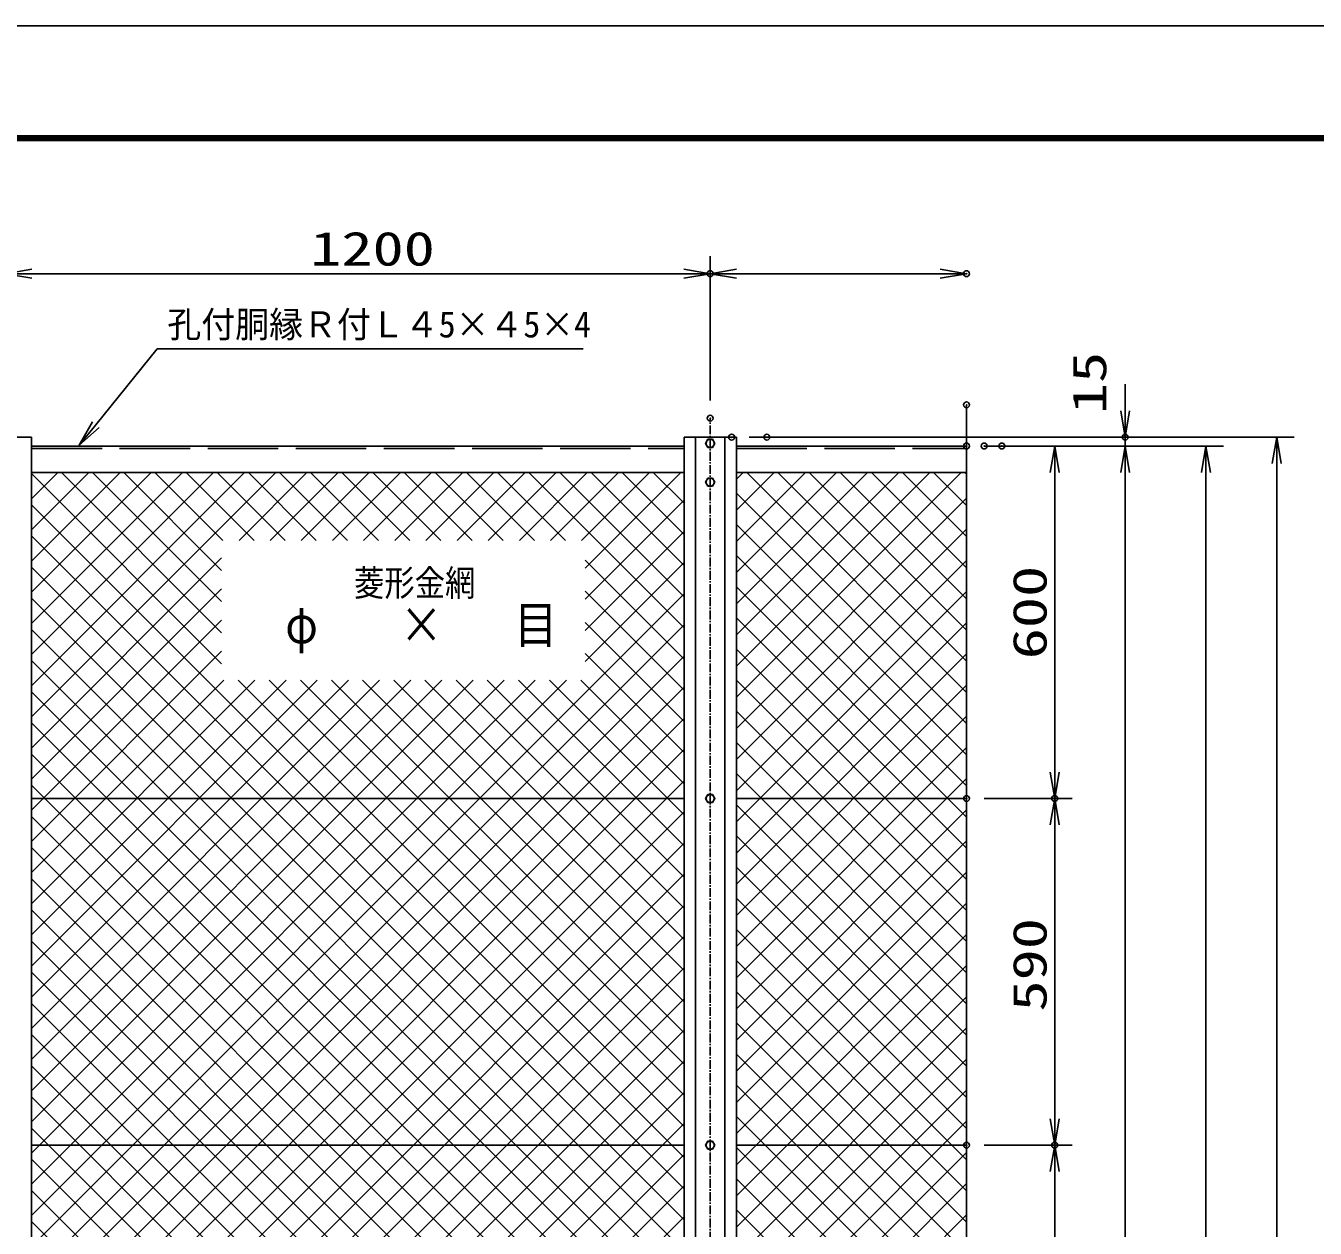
# Model space of a CAD drawing. Units: millimetres, scale not verified. Extents: x -4455 to 4455, y -3150 to 3150.
# Drawn here: x -2306 to -110, y 1104 to 3150 of the extents above; entities that cross this region are included whole.
import ezdxf
from ezdxf.enums import TextEntityAlignment as Align

# ---------------------------------------------------------------- set-up
doc = ezdxf.new("R2010")
doc.units = ezdxf.units.MM
doc.header["$LTSCALE"] = 20
doc.header["$PDMODE"] = 32
doc.header["$PDSIZE"] = 10
doc.linetypes.add('DASHED', pattern=[7.5, 6, -1.5])
doc.linetypes.add('USER1', pattern=[1.125, 0.75, -0.125, 0.125, -0.125])
for name, color, linetype, lineweight in [('0-0_1', 7, 'Continuous', 25), ('0-1_2', 7, 'Continuous', 25), ('0-2_0', 4, 'Continuous', 25), ('0-4_EXTCNT-LMEC0', 2, 'Continuous', 25), ('0-6_EXTCNT-L', 1, 'Continuous', 25), ('0-7_WAKU', 7, 'Continuous', 25)]:
    doc.layers.add(name, color=color, linetype=linetype, lineweight=lineweight)
doc.layers.add('0-5_DEFPOINTS', color=7, linetype='Continuous')
doc.styles.add('ＭＳ ゴシック', font='')
doc.styles.get('ＭＳ ゴシック').set_extended_font_data('MS Gothic')

# ---------------------------------------------------------------- blocks, each defined once
blk = doc.blocks.new('DARROWS')
at = {"layer": '0-2_0', "color": 2}
blk.add_line((0, 0), (-19.982, 0), dxfattribs=at)
blk.add_lwpolyline([(-20, -3.333), (0, 0), (-20, 3.333)], dxfattribs=at)
blk = doc.blocks.new('X35')
at = {"layer": '0-2_0'}
for p, q in [((39878.6, 98214.9), (48197.1, 106533.4)), ((39878.6, 99275.5), (47136.4, 106533.4)), ((39878.6, 100336.2), (46075.8, 106533.4)), ((39878.6, 101396.9), (45015.1, 106533.4)), ((39878.6, 102457.5), (43954.5, 106533.4)), ((39878.6, 103518.2), (42893.8, 106533.4)), ((39878.6, 104578.8), (41833.1, 106533.4)), ((39878.6, 105639.5), (40772.5, 106533.4)), ((46353, 100018.1), (39878.6, 106492.5)), ((46353, 101078.7), (40898.4, 106533.4)), ((46353, 102139.4), (41959, 106533.4)), ((46353, 103200.1), (43019.7, 106533.4)), ((46393.9, 104219.8), (44080.3, 106533.4)), ((47454.6, 104219.8), (45141, 106533.4)), ((48515.3, 104219.8), (46201.7, 106533.4)), ((46944.2, 104219.8), (49257.8, 106533.4)), ((49575.9, 104219.8), (47262.3, 106533.4)), ((48004.8, 104219.8), (50318.4, 106533.4)), ((50636.6, 104219.8), (48323, 106533.4)), ((49065.5, 104219.8), (51379.1, 106533.4)), ((51697.2, 104219.8), (49383.6, 106533.4)), ((50126.1, 104219.8), (52439.7, 106533.4)), ((52757.9, 104219.8), (50444.3, 106533.4)), ((51186.8, 104219.8), (53500.4, 106533.4)), ((53818.6, 104219.8), (51505, 106533.4)), ((52247.5, 104219.8), (54561.1, 106533.4)), ((54879.2, 104219.8), (52565.6, 106533.4)), ((53308.1, 104219.8), (55621.7, 106533.4)), ((55939.9, 104219.8), (53626.3, 106533.4)), ((54368.8, 104219.8), (56682.4, 106533.4)), ((57000.5, 104219.8), (54686.9, 106533.4)), ((55429.4, 104219.8), (57743, 106533.4)), ((58061.2, 104219.8), (55747.6, 106533.4)), ((56490.1, 104219.8), (58803.7, 106533.4)), ((62098.6, 101243.1), (56808.3, 106533.4)), ((57550.8, 104219.8), (59864.4, 106533.4)), ((62098.6, 102303.8), (57868.9, 106533.4)), ((58611.4, 104219.8), (60925, 106533.4)), ((58732.4, 103280.1), (61985.7, 106533.4)), ((62098.6, 103364.4), (58929.6, 106533.4)), ((62098.6, 104425.1), (59990.2, 106533.4)), ((62098.6, 105485.7), (61050.9, 106533.4)), ((62098.6, 83211.9), (39878.6, 105431.9)), ((58732.4, 102219.5), (62098.6, 105585.6)), ((58732.4, 101158.8), (62098.6, 104525)), ((62098.6, 82151.2), (39878.6, 104371.2)), ((39878.6, 97154.2), (46353, 103628.7)), ((62098.6, 81090.6), (39878.6, 103310.5)), ((62098.6, 100182.4), (58732.4, 103548.6)), ((58732.4, 100098.1), (62098.6, 103464.3)), ((39878.6, 96093.6), (46353, 102568)), ((39878.6, 80183.7), (62098.6, 102403.7)), ((62098.6, 99121.8), (58732.4, 102488)), ((62098.6, 80029.9), (39878.6, 102249.9)), ((39878.6, 95032.9), (46353, 101507.4)), ((62098.6, 98061.1), (58732.4, 101427.3)), ((39878.6, 79123), (62098.6, 101343)), ((62098.6, 78969.2), (39878.6, 101189.2)), ((39878.6, 93972.2), (46353, 100446.7)), ((39878.6, 78062.3), (62098.6, 100282.3)), ((62098.6, 77908.6), (39878.6, 100128.6)), ((62098.6, 97000.5), (58732.4, 100366.6)), ((39878.6, 81244.3), (58094.3, 99460.1)), ((39878.6, 82305), (57033.7, 99460.1)), ((39878.6, 83365.6), (55973, 99460.1)), ((39878.6, 84426.3), (54912.4, 99460.1)), ((39878.6, 85487), (53851.7, 99460.1)), ((39878.6, 86547.6), (52791, 99460.1)), ((39878.6, 87608.3), (51730.4, 99460.1)), ((39878.6, 88668.9), (50669.7, 99460.1)), ((39878.6, 89729.6), (49609.1, 99460.1)), ((39878.6, 90790.3), (48548.4, 99460.1)), ((39878.6, 91850.9), (47487.7, 99460.1)), ((39878.6, 92911.6), (46427.1, 99460.1)), ((62098.6, 84272.5), (46911, 99460.1)), ((62098.6, 85333.2), (47971.7, 99460.1)), ((62098.6, 86393.9), (49032.3, 99460.1)), ((62098.6, 87454.5), (50093, 99460.1)), ((62098.6, 88515.2), (51153.7, 99460.1)), ((62098.6, 89575.8), (52214.3, 99460.1)), ((62098.6, 90636.5), (53275, 99460.1)), ((62098.6, 91697.2), (54335.6, 99460.1)), ((62098.6, 92757.8), (55396.3, 99460.1)), ((62098.6, 93818.5), (56457, 99460.1)), ((62098.6, 94879.1), (57517.6, 99460.1)), ((62098.6, 95939.8), (58578.3, 99460.1)), ((39878.6, 77001.7), (62098.6, 99221.7)), ((62098.6, 76847.9), (39878.6, 99067.9)), ((39878.6, 75941), (62098.6, 98161)), ((62098.6, 75787.3), (39878.6, 98007.2)), ((39878.6, 74880.4), (62098.6, 97100.4)), ((62098.6, 74726.6), (39878.6, 96946.6)), ((39878.6, 73819.7), (62098.6, 96039.7)), ((62098.6, 73665.9), (39878.6, 95885.9)), ((39878.6, 72759), (62098.6, 94979)), ((62098.6, 72605.3), (39878.6, 94825.3)), ((39878.6, 71698.4), (62098.6, 93918.4)), ((62098.6, 71544.6), (39878.6, 93764.6)), ((39878.6, 70637.7), (62098.6, 92857.7)), ((62098.6, 70484), (39878.6, 92703.9)), ((39878.6, 69577.1), (62098.6, 91797.1)), ((62098.6, 69423.3), (39878.6, 91643.3)), ((39878.6, 68516.4), (62098.6, 90736.4)), ((62098.6, 68362.6), (39878.6, 90582.6)), ((39878.6, 67455.7), (62098.6, 89675.7)), ((62098.6, 67302), (39878.6, 89522)), ((39878.6, 66395.1), (62098.6, 88615.1)), ((62098.6, 66241.3), (39878.6, 88461.3)), ((39878.6, 65334.4), (62098.6, 87554.4)), ((62098.6, 65180.7), (39878.6, 87400.6)), ((39878.6, 64273.8), (62098.6, 86493.7)), ((62098.6, 64120), (39878.6, 86340)), ((39878.6, 63213.1), (62098.6, 85433.1)), ((62098.6, 63059.3), (39878.6, 85279.3)), ((39878.6, 62152.4), (62098.6, 84372.4)), ((62098.6, 61998.7), (39878.6, 84218.7)), ((39878.6, 61091.8), (62098.6, 83311.8)), ((62098.6, 60938), (39878.6, 83158)), ((39878.6, 60031.1), (62098.6, 82251.1)), ((62098.6, 59877.4), (39878.6, 82097.3)), ((39878.6, 58970.5), (62098.6, 81190.4)), ((62098.6, 58816.7), (39878.6, 81036.7))]:
    blk.add_line(p, q, dxfattribs=at)
blk = doc.blocks.new('X36')
at = {"layer": '0-2_0'}
for p, q in [((63878.6, 98880.4), (71531.6, 106533.4)), ((63878.6, 99941), (70470.9, 106533.4)), ((63878.6, 101001.7), (69410.3, 106533.4)), ((63878.6, 102062.3), (68349.6, 106533.4)), ((63878.6, 103123), (67289, 106533.4)), ((63878.6, 104183.7), (66228.3, 106533.4)), ((63878.6, 105244.3), (65167.6, 106533.4)), ((63878.6, 106305), (64107, 106533.4)), ((71718.6, 99047.7), (64232.9, 106533.4)), ((71718.6, 100108.4), (65293.6, 106533.4)), ((71718.6, 101169), (66354.2, 106533.4)), ((71718.6, 102229.7), (67414.9, 106533.4)), ((71718.6, 103290.3), (68475.5, 106533.4)), ((71718.6, 104351), (69536.2, 106533.4)), ((71718.6, 105411.7), (70596.9, 106533.4)), ((71718.6, 106472.3), (71657.5, 106533.4)), ((71718.6, 97987), (63878.6, 105827.1)), ((63878.6, 97819.7), (71718.6, 105659.7)), ((71718.6, 96926.4), (63878.6, 104766.4)), ((63878.6, 96759), (71718.6, 104599.1)), ((71718.6, 95865.7), (63878.6, 103705.7)), ((63878.6, 95698.4), (71718.6, 103538.4)), ((71718.6, 94805.1), (63878.6, 102645.1)), ((63878.6, 94637.7), (71718.6, 102477.7)), ((71718.6, 93744.4), (63878.6, 101584.4)), ((63878.6, 93577.1), (71718.6, 101417.1)), ((71718.6, 92683.7), (63878.6, 100523.8)), ((63878.6, 92516.4), (71718.6, 100356.4)), ((71718.6, 91623.1), (63878.6, 99463.1)), ((63878.6, 91455.7), (71718.6, 99295.8)), ((71718.6, 90562.4), (63878.6, 98402.4)), ((63878.6, 90395.1), (71718.6, 98235.1)), ((71718.6, 89501.8), (63878.6, 97341.8)), ((63878.6, 89334.4), (71718.6, 97174.4)), ((71718.6, 88441.1), (63878.6, 96281.1)), ((63878.6, 88273.8), (71718.6, 96113.8)), ((71718.6, 87380.4), (63878.6, 95220.5)), ((63878.6, 87213.1), (71718.6, 95053.1)), ((71718.6, 86319.8), (63878.6, 94159.8)), ((63878.6, 86152.4), (71718.6, 93992.5)), ((71718.6, 85259.1), (63878.6, 93099.1)), ((63878.6, 85091.8), (71718.6, 92931.8)), ((71718.6, 84198.5), (63878.6, 92038.5)), ((63878.6, 84031.1), (71718.6, 91871.1)), ((71718.6, 83137.8), (63878.6, 90977.8)), ((63878.6, 82970.5), (71718.6, 90810.5)), ((71718.6, 82077.1), (63878.6, 89917.2)), ((63878.6, 81909.8), (71718.6, 89749.8)), ((71718.6, 81016.5), (63878.6, 88856.5)), ((63878.6, 80849.1), (71718.6, 88689.2)), ((71718.6, 79955.8), (63878.6, 87795.8)), ((63878.6, 79788.5), (71718.6, 87628.5)), ((71718.6, 78895.2), (63878.6, 86735.2)), ((63878.6, 78727.8), (71718.6, 86567.8)), ((71718.6, 77834.5), (63878.6, 85674.5)), ((63878.6, 77667.2), (71718.6, 85507.2)), ((71718.6, 76773.8), (63878.6, 84613.8)), ((63878.6, 76606.5), (71718.6, 84446.5)), ((71718.6, 75713.2), (63878.6, 83553.2)), ((63878.6, 75545.8), (71718.6, 83385.9)), ((71718.6, 74652.5), (63878.6, 82492.5)), ((63878.6, 74485.2), (71718.6, 82325.2)), ((71718.6, 73591.9), (63878.6, 81431.9)), ((63878.6, 73424.5), (71718.6, 81264.5))]:
    blk.add_line(p, q, dxfattribs=at)

msp = doc.modelspace()

# ---------------------------------------------------------------- linework, layer by layer
at = {"layer": '0-0_1', "color": 4}
for p, q in [((-704.03, 2504.77), (-704.03, 2420.13)), ((-704.03, 2420.13), (-704.03, -234.93))]:
    msp.add_line(p, q, dxfattribs=at)
at = {"layer": '0-0_1', "color": 4, "linetype": 'USER1'}
msp.add_line((-1140.53, -920.23), (-1140.53, 2482.08), dxfattribs=at)
at = {"layer": '0-0_1'}
for p, q in [((-2296.03, -920.23), (-2296.03, 2449.77)), ((-1185.04, 2449.77), (-1185.04, -920.23)), ((-1165.53, 2449.77), (-1165.53, -920.23)), ((-1115.54, -920.23), (-1115.54, 2449.77)), ((-1096.03, -920.23), (-1096.03, 2449.77)), ((-2296.03, 2434.77), (-1185.04, 2434.77)), ((-1096.03, 2434.77), (-704.03, 2434.77)), ((-2296.03, 2389.77), (-1185.04, 2389.77)), ((-1096.03, 2389.77), (-704.03, 2389.77)), ((-1185.04, 1834.77), (-2296.03, 1834.77)), ((-704.03, 1834.77), (-1096.03, 1834.77)), ((-1185.04, 1244.77), (-2296.03, 1244.77)), ((-704.03, 1244.77), (-1096.03, 1244.77))]:
    msp.add_line(p, q, dxfattribs=at)
at = {"layer": '0-0_1', "linetype": 'DASHED'}
for p, q in [((-2296.03, 2430.77), (-1185.04, 2430.77)), ((-1096.03, 2430.77), (-704.03, 2430.77))]:
    msp.add_line(p, q, dxfattribs=at)
at = {"layer": '0-1_2'}
for p, q in [((-1136.53, 2380.2), (-1144.53, 2380.2)), ((-1132.53, 2373.27), (-1136.53, 2380.2)), ((-1136.53, 2366.34), (-1132.53, 2373.27)), ((-1144.53, 2366.34), (-1136.53, 2366.34)), ((-1144.53, 1841.7), (-1148.53, 1834.77)), ((-1148.53, 1834.77), (-1144.53, 1827.84)), ((-1136.53, 1841.7), (-1144.53, 1841.7)), ((-1144.53, 1827.84), (-1136.53, 1827.84)), ((-1132.53, 1244.77), (-1136.53, 1251.7)), ((-1144.53, 1237.84), (-1136.53, 1237.84)), ((-1136.53, 1237.84), (-1132.53, 1244.77))]:
    msp.add_line(p, q, dxfattribs=at)
msp.add_lwpolyline([(-1132.54, 2439.27), (-1136.54, 2446.2), (-1144.53, 2446.2), (-1148.53, 2439.27), (-1144.53, 2432.34), (-1136.54, 2432.34)], close=True, dxfattribs=at)
for points in [[(-1144.53, 2380.2), (-1148.53, 2373.27), (-1144.53, 2366.34)], [(-1136.53, 1827.84), (-1132.53, 1834.77), (-1136.53, 1841.7)], [(-1136.53, 1251.7), (-1144.53, 1251.7), (-1148.53, 1244.77), (-1144.53, 1237.84)]]:
    msp.add_lwpolyline(points, dxfattribs=at)
for centre in [(-1140.54, 2439.27), (-1140.53, 2373.27), (-1140.53, 1834.77), (-1140.53, 1244.77)]:
    msp.add_circle(centre, 6.93, dxfattribs=at)
at = {"layer": '0-2_0', "color": 1}
for p, q in [((-1140.53, 2512.08), (-1140.53, 2758.1)), ((-1074.03, 2449.77), (-403.96, 2449.77)), ((-644.03, 2434.77), (-403.96, 2434.77)), ((-614.03, 2434.77), (-403.96, 2434.77))]:
    msp.add_line(p, q, dxfattribs=at)
at = {"layer": '0-2_0', "color": 2}
for p, q in [((-2295.53, 2728.1), (-1185.53, 2728.1)), ((-433.96, 2494.77), (-433.96, 2539.77)), ((-433.96, 2434.77), (-433.96, 2449.77)), ((-433.96, 2389.77), (-433.96, -490.23)), ((-433.96, 2389.77), (-433.96, 2344.77))]:
    msp.add_line(p, q, dxfattribs=at)
at = {"layer": '0-2_0', "color": 7}
for p, q in [((-2385.04, 2449.77), (-2296.03, 2449.77)), ((-1185.04, 2449.77), (-1096.03, 2449.77))]:
    msp.add_line(p, q, dxfattribs=at)
at = {"layer": '0-4_EXTCNT-LMEC0'}
msp.add_lwpolyline([(-2186.62, 2471.05), (-2081.96, 2600.1), (-1356.96, 2600.1)], dxfattribs=at)
at = {"layer": '0-5_DEFPOINTS'}
for p in [(-1140.53, 2728.1), (-704.03, 2728.1), (-704.03, 2504.77), (-1140.53, 2482.08), (-1104.03, 2449.77), (-1044.03, 2449.77), (-704.03, 2434.77), (-674.03, 2434.77), (-644.03, 2434.77), (-433.96, 2449.77), (-704.03, 1834.77), (-554.03, 1834.77), (-704.03, 1244.77), (-554.03, 1244.77)]:
    msp.add_point(p, dxfattribs=at)
at = {"layer": '0-6_EXTCNT-L'}
for p, q in [((-1140.53, 2512.08), (-1140.53, 2758.1)), ((-1014.03, 2449.77), (-146.1, 2449.77)), ((-674.03, 2434.77), (-524.03, 2434.77)), ((-614.03, 2434.77), (-266.42, 2434.77)), ((-674.03, 1834.77), (-524.03, 1834.77)), ((-674.03, 1834.77), (-524.03, 1834.77)), ((-674.03, 1244.77), (-524.03, 1244.77)), ((-674.03, 1244.77), (-524.03, 1244.77))]:
    msp.add_line(p, q, dxfattribs=at)
at = {"layer": '0-6_EXTCNT-L', "color": 2}
for p, q in [((-1095.53, 2728.1), (-749.03, 2728.1)), ((-176.1, 2404.77), (-176.1, -875.23)), ((-554.03, 2389.77), (-554.03, 1879.77)), ((-296.42, 2389.77), (-296.42, -520.23)), ((-554.03, 1789.77), (-554.03, 1289.77)), ((-554.03, 1199.77), (-554.03, 699.77))]:
    msp.add_line(p, q, dxfattribs=at)
at = {"layer": '0-7_WAKU', "color": 3}
msp.add_lwpolyline([(-4455.04, 3149.97), (4454.96, 3149.97), (4454.96, -3150.03), (-4455.04, -3150.03)], close=True, dxfattribs=at)
at = {"layer": '0-7_WAKU'}
for points in [[(-4155.04, 2962.47), (4154.96, 2962.47), (4154.96, -2962.53), (-4155.04, -2962.53)], [(-4153.17, 2960.59), (4153.08, 2960.59), (4153.08, -2960.66), (-4153.17, -2960.66)], [(-4151.29, 2958.72), (4151.21, 2958.72), (4151.21, -2958.78), (-4151.29, -2958.78)], [(-4149.42, 2956.84), (4149.33, 2956.84), (4149.33, -2956.91), (-4149.42, -2956.91)], [(-4147.54, 2954.97), (4147.46, 2954.97), (4147.46, -2955.03), (-4147.54, -2955.03)]]:
    msp.add_lwpolyline(points, close=True, dxfattribs=at)

# ---------------------------------------------------------------- block references
at = {"layer": '0-2_0', "xscale": 2.25, "yscale": 2.25}
for p, rotation in [((-2340.53, 2728.1), 180), ((-433.96, 2449.77), 270), ((-433.96, 2434.77), 90), ((-433.96, 2434.77), 90)]:
    msp.add_blockref('DARROWS', p, dxfattribs=dict(at, rotation=rotation))
msp.add_blockref('DARROWS', (-1140.53, 2728.1), dxfattribs=at)
at = {"layer": '0-4_EXTCNT-LMEC0', "xscale": 2.25, "yscale": 2.25, "rotation": 230.95879}
msp.add_blockref('DARROWS', (-2214.96, 2436.1), dxfattribs=at)
at = {"layer": '0-6_EXTCNT-L', "xscale": 2.25, "yscale": 2.25}
for p, rotation in [((-1140.53, 2728.1), 180), ((-176.1, 2449.77), 90), ((-554.03, 2434.77), 90), ((-296.42, 2434.77), 90), ((-554.03, 1834.77), 270), ((-554.03, 1834.77), 90), ((-554.03, 1244.77), 270), ((-554.03, 1244.77), 90)]:
    msp.add_blockref('DARROWS', p, dxfattribs=dict(at, rotation=rotation))
at = {"layer": '0-6_EXTCNT-L'}
for name, p, xscale, yscale in [('DARROWS', (-704.03, 2728.1), 2.25, 2.25), ('X35', (-4289.96, -2936.9), 0.05, 0.05), ('X36', (-4289.96, -2936.9), 0.05, 0.05)]:
    msp.add_blockref(name, p, dxfattribs=dict(at, xscale=xscale, yscale=yscale))

# ---------------------------------------------------------------- texts
at = {"layer": '0-0_1', "color": 4, "style": 'ＭＳ ゴシック'}
for s, height, width, p in [('孔付胴縁Ｒ付Ｌ４5×４5×4', 44.57, 0.95, (-2064.83, 2606.2)), ('菱形金網', 44.57, 0.85, (-1746.99, 2166.12)), ('φ', 63.2, 0.85, (-1863.99, 2080.05)), ('×', 63.2, 0.85, (-1668.99, 2080.05)), ('目', 63.2, 0.85, (-1473.99, 2080.05))]:
    msp.add_text(s, height=height, dxfattribs=dict(at, width=width)).set_placement(p, align=Align.BOTTOM_LEFT)
at = {"layer": '0-2_0', "color": 3, "style": 'ＭＳ ゴシック', "width": 1.35}
msp.add_text('1200', height=57.77, dxfattribs=at).set_placement((-1821.53, 2724.5), align=Align.BOTTOM_LEFT)
msp.add_text('15', height=57.77, rotation=90, dxfattribs=at).set_placement((-448.86, 2489.1), align=Align.BOTTOM_LEFT)
at = {"layer": '0-6_EXTCNT-L', "color": 3, "style": 'ＭＳ ゴシック', "width": 1.35}
for s, p in [('600', (-550.43, 2071.77)), ('590', (-550.43, 1472.27))]:
    msp.add_text(s, height=57.77, rotation=90, dxfattribs=at).set_placement(p, align=Align.BOTTOM_LEFT)

doc.saveas('drawing.dxf')
